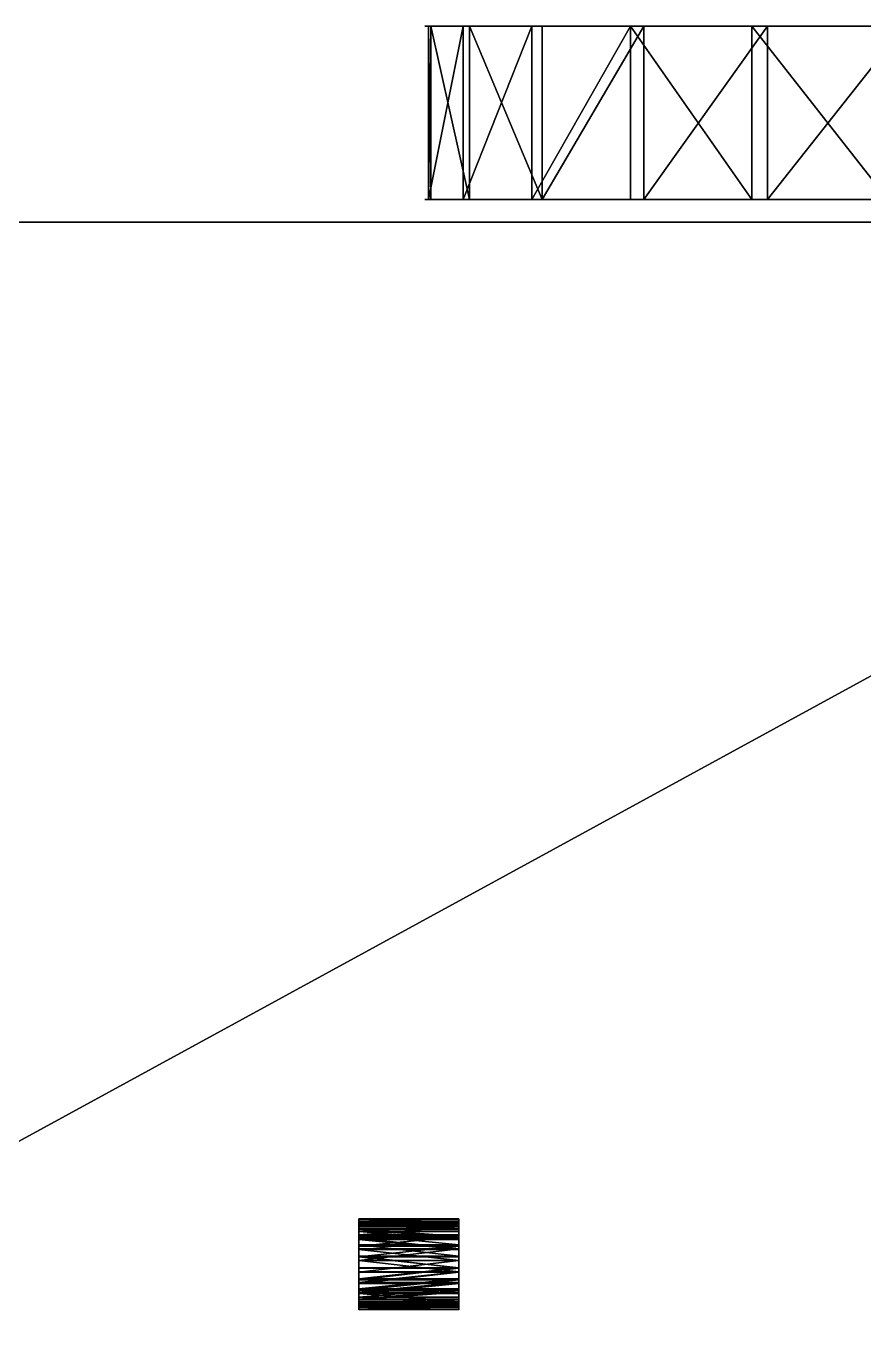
# Model space of a CAD drawing. Extents: x -501 to 185, y -140 to 506.
# Drawn here: x -8.9 to 83.1, y 114.9 to 257.6 of the extents above; entities that cross this region are included whole.
import ezdxf

# ---------------------------------------------------------------- set-up
doc = ezdxf.new("R2010")
doc.units = 0
doc.layers.get('0').update_dxf_attribs({"color": 13, "linetype": 'CONTINUOUS'})

# ---------------------------------------------------------------- blocks, each defined once
blk = doc.blocks.new('GROUP_34')
for p, q in [((0, 8, 1.92), (0, 0, 1.92)), ((0.05, 8, 2.44), (0.05, 0, 2.44)), ((0.09, 8, 1.4), (0.09, 0, 1.4)), ((0.23, 8, 2.93), (0.23, 0, 2.93)), ((0.31, 8, 0.93), (0.31, 0, 0.93)), ((0.53, 8, 3.35), (0.53, 0, 3.35)), ((0.64, 8, 0.53), (0.64, 0, 0.53)), ((0.93, 8, 3.69), (0.93, 0, 3.69)), ((1.07, 8, 0.23), (1.07, 0, 0.23)), ((1.4, 8, 3.91), (1.4, 0, 3.91)), ((1.56, 8, 0.05), (1.56, 0, 0.05)), ((1.92, 8, 4), (1.92, 0, 4)), ((2.08, 8), (2.08, 0)), ((2.44, 8, 3.95), (2.44, 0, 3.95)), ((2.59, 8, 0.09), (2.59, 0, 0.09)), ((2.93, 8, 3.77), (2.93, 0, 3.77)), ((3.07, 8, 0.31), (3.07, 0, 0.31)), ((3.35, 8, 3.47), (3.35, 0, 3.47)), ((3.47, 8, 0.64), (3.47, 0, 0.64)), ((3.69, 8, 3.07), (3.69, 0, 3.07)), ((3.77, 8, 1.07), (3.77, 0, 1.07)), ((3.91, 8, 2.59), (3.91, 0, 2.59)), ((3.95, 8, 1.56), (3.95, 0, 1.56)), ((4, 8, 2.08), (4, 0, 2.08))]:
    blk.add_line(p, q)
at = {"extrusion": (0, 1, 0)}
for centre in [(-2, 2, 8), (-2, 2)]:
    blk.add_circle(centre, 2, dxfattribs=at)
mesh = blk.add_polyface()
corners = [(1.56, 8, 0.05), (2.59, 8, 0.09), (2.08, 8), (1.07, 8, 0.23), (3.07, 8, 0.31), (0.64, 8, 0.53), (3.47, 8, 0.64), (0.31, 8, 0.93), (3.77, 8, 1.07), (0.09, 8, 1.4), (3.95, 8, 1.56), (0, 8, 1.92), (4, 8, 2.08), (0.05, 8, 2.44), (3.91, 8, 2.59), (0.23, 8, 2.93), (3.69, 8, 3.07), (0.53, 8, 3.35), (3.35, 8, 3.47), (0.93, 8, 3.69), (2.93, 8, 3.77), (1.4, 8, 3.91), (2.44, 8, 3.95), (1.92, 8, 4)]
mesh.append_faces([[corners[k] for k in face] for face in [(0, 1, 2), (22, 21, 23)]], dxfattribs={"vtx0": -1})
mesh.append_faces([[corners[k] for k in face] for face in [(1, 3, 4), (4, 5, 6), (6, 7, 8), (8, 9, 10), (10, 11, 12), (12, 13, 14), (14, 15, 16), (16, 17, 18), (18, 19, 20), (20, 21, 22)]], dxfattribs={"vtx0": -1, "vtx1": -1})
mesh.append_faces([[corners[k] for k in face] for face in [(1, 0, 3), (4, 3, 5), (6, 5, 7), (8, 7, 9), (10, 9, 11), (12, 11, 13), (14, 13, 15), (16, 15, 17), (18, 17, 19), (20, 19, 21)]], dxfattribs={"vtx0": -1, "vtx2": -1})
mesh = blk.add_polyface()
corners = [(0, 8, 1.92), (0.09, 0, 1.4), (0, 0, 1.92), (0.09, 8, 1.4)]
mesh.append_faces([[corners[k] for k in face] for face in [(0, 1, 2), (1, 0, 3)]], dxfattribs={"vtx0": -1})
mesh = blk.add_polyface()
corners = [(0.05, 8, 2.44), (0, 0, 1.92), (0.05, 0, 2.44), (0, 8, 1.92)]
mesh.append_faces([[corners[k] for k in face] for face in [(0, 1, 2), (1, 0, 3)]], dxfattribs={"vtx0": -1})
mesh = blk.add_polyface()
corners = [(0.23, 8, 2.93), (0.05, 0, 2.44), (0.23, 0, 2.93), (0.05, 8, 2.44)]
mesh.append_faces([[corners[k] for k in face] for face in [(0, 1, 2), (1, 0, 3)]], dxfattribs={"vtx0": -1})
mesh = blk.add_polyface()
corners = [(0.09, 8, 1.4), (0.31, 0, 0.93), (0.09, 0, 1.4), (0.31, 8, 0.93)]
mesh.append_faces([[corners[k] for k in face] for face in [(0, 1, 2), (1, 0, 3)]], dxfattribs={"vtx0": -1})
mesh = blk.add_polyface()
corners = [(0.53, 8, 3.35), (0.23, 0, 2.93), (0.53, 0, 3.35), (0.23, 8, 2.93)]
mesh.append_faces([[corners[k] for k in face] for face in [(0, 1, 2), (1, 0, 3)]], dxfattribs={"vtx0": -1})
mesh = blk.add_polyface()
corners = [(0.31, 8, 0.93), (0.64, 0, 0.53), (0.31, 0, 0.93), (0.64, 8, 0.53)]
mesh.append_faces([[corners[k] for k in face] for face in [(0, 1, 2), (1, 0, 3)]], dxfattribs={"vtx0": -1})
mesh = blk.add_polyface()
corners = [(0.93, 0, 3.69), (0.53, 8, 3.35), (0.53, 0, 3.35), (0.93, 8, 3.69)]
mesh.append_faces([[corners[k] for k in face] for face in [(0, 1, 2), (1, 0, 3)]], dxfattribs={"vtx0": -1})
mesh = blk.add_polyface()
corners = [(1.07, 8, 0.23), (0.64, 0, 0.53), (0.64, 8, 0.53), (1.07, 0, 0.23)]
mesh.append_faces([[corners[k] for k in face] for face in [(0, 1, 2), (1, 0, 3)]], dxfattribs={"vtx0": -1})
mesh = blk.add_polyface()
corners = [(1.4, 0, 3.91), (0.93, 8, 3.69), (0.93, 0, 3.69), (1.4, 8, 3.91)]
mesh.append_faces([[corners[k] for k in face] for face in [(0, 1, 2), (1, 0, 3)]], dxfattribs={"vtx0": -1})
mesh = blk.add_polyface()
corners = [(1.56, 8, 0.05), (1.07, 0, 0.23), (1.07, 8, 0.23), (1.56, 0, 0.05)]
mesh.append_faces([[corners[k] for k in face] for face in [(0, 1, 2), (1, 0, 3)]], dxfattribs={"vtx0": -1})
mesh = blk.add_polyface()
corners = [(1.92, 0, 4), (1.4, 8, 3.91), (1.4, 0, 3.91), (1.92, 8, 4)]
mesh.append_faces([[corners[k] for k in face] for face in [(0, 1, 2), (1, 0, 3)]], dxfattribs={"vtx0": -1})
mesh = blk.add_polyface()
corners = [(2.08, 8), (1.56, 0, 0.05), (1.56, 8, 0.05), (2.08, 0)]
mesh.append_faces([[corners[k] for k in face] for face in [(0, 1, 2), (1, 0, 3)]], dxfattribs={"vtx0": -1})
mesh = blk.add_polyface()
corners = [(2.44, 0, 3.95), (1.92, 8, 4), (1.92, 0, 4), (2.44, 8, 3.95)]
mesh.append_faces([[corners[k] for k in face] for face in [(0, 1, 2), (1, 0, 3)]], dxfattribs={"vtx0": -1})
mesh = blk.add_polyface()
corners = [(2.59, 8, 0.09), (2.08, 0), (2.08, 8), (2.59, 0, 0.09)]
mesh.append_faces([[corners[k] for k in face] for face in [(0, 1, 2), (1, 0, 3)]], dxfattribs={"vtx0": -1})
mesh = blk.add_polyface()
corners = [(2.93, 0, 3.77), (2.44, 8, 3.95), (2.44, 0, 3.95), (2.93, 8, 3.77)]
mesh.append_faces([[corners[k] for k in face] for face in [(0, 1, 2), (1, 0, 3)]], dxfattribs={"vtx0": -1})
mesh = blk.add_polyface()
corners = [(3.07, 8, 0.31), (2.59, 0, 0.09), (2.59, 8, 0.09), (3.07, 0, 0.31)]
mesh.append_faces([[corners[k] for k in face] for face in [(0, 1, 2), (1, 0, 3)]], dxfattribs={"vtx0": -1})
mesh = blk.add_polyface()
corners = [(3.35, 0, 3.47), (2.93, 8, 3.77), (2.93, 0, 3.77), (3.35, 8, 3.47)]
mesh.append_faces([[corners[k] for k in face] for face in [(0, 1, 2), (1, 0, 3)]], dxfattribs={"vtx0": -1})
mesh = blk.add_polyface()
corners = [(3.47, 8, 0.64), (3.07, 0, 0.31), (3.07, 8, 0.31), (3.47, 0, 0.64)]
mesh.append_faces([[corners[k] for k in face] for face in [(0, 1, 2), (1, 0, 3)]], dxfattribs={"vtx0": -1})
mesh = blk.add_polyface()
corners = [(3.69, 8, 3.07), (3.35, 0, 3.47), (3.69, 0, 3.07), (3.35, 8, 3.47)]
mesh.append_faces([[corners[k] for k in face] for face in [(0, 1, 2), (1, 0, 3)]], dxfattribs={"vtx0": -1})
mesh = blk.add_polyface()
corners = [(3.47, 8, 0.64), (3.77, 0, 1.07), (3.47, 0, 0.64), (3.77, 8, 1.07)]
mesh.append_faces([[corners[k] for k in face] for face in [(0, 1, 2), (1, 0, 3)]], dxfattribs={"vtx0": -1})
mesh = blk.add_polyface()
corners = [(3.91, 8, 2.59), (3.69, 0, 3.07), (3.91, 0, 2.59), (3.69, 8, 3.07)]
mesh.append_faces([[corners[k] for k in face] for face in [(0, 1, 2), (1, 0, 3)]], dxfattribs={"vtx0": -1})
mesh = blk.add_polyface()
corners = [(3.77, 8, 1.07), (3.95, 0, 1.56), (3.77, 0, 1.07), (3.95, 8, 1.56)]
mesh.append_faces([[corners[k] for k in face] for face in [(0, 1, 2), (1, 0, 3)]], dxfattribs={"vtx0": -1})
mesh = blk.add_polyface()
corners = [(4, 8, 2.08), (3.91, 0, 2.59), (4, 0, 2.08), (3.91, 8, 2.59)]
mesh.append_faces([[corners[k] for k in face] for face in [(0, 1, 2), (1, 0, 3)]], dxfattribs={"vtx0": -1})
mesh = blk.add_polyface()
corners = [(3.95, 8, 1.56), (4, 0, 2.08), (3.95, 0, 1.56), (4, 8, 2.08)]
mesh.append_faces([[corners[k] for k in face] for face in [(0, 1, 2), (1, 0, 3)]], dxfattribs={"vtx0": -1})
mesh = blk.add_polyface()
corners = [(2.59, 0, 0.09), (1.56, 0, 0.05), (2.08, 0), (1.07, 0, 0.23), (3.07, 0, 0.31), (0.64, 0, 0.53), (3.47, 0, 0.64), (0.31, 0, 0.93), (3.77, 0, 1.07), (0.09, 0, 1.4), (3.95, 0, 1.56), (0, 0, 1.92), (4, 0, 2.08), (0.05, 0, 2.44), (3.91, 0, 2.59), (0.23, 0, 2.93), (3.69, 0, 3.07), (0.53, 0, 3.35), (3.35, 0, 3.47), (0.93, 0, 3.69), (2.93, 0, 3.77), (1.4, 0, 3.91), (2.44, 0, 3.95), (1.92, 0, 4)]
mesh.append_faces([[corners[k] for k in face] for face in [(0, 1, 2), (21, 22, 23)]], dxfattribs={"vtx0": -1})
mesh.append_faces([[corners[k] for k in face] for face in [(1, 0, 3), (3, 4, 5), (5, 6, 7), (7, 8, 9), (9, 10, 11), (11, 12, 13), (13, 14, 15), (15, 16, 17), (17, 18, 19), (19, 20, 21)]], dxfattribs={"vtx0": -1, "vtx1": -1})
mesh.append_faces([[corners[k] for k in face] for face in [(3, 0, 4), (5, 4, 6), (7, 6, 8), (9, 8, 10), (11, 10, 12), (13, 12, 14), (15, 14, 16), (17, 16, 18), (19, 18, 20), (21, 20, 22)]], dxfattribs={"vtx0": -1, "vtx2": -1})
blk = doc.blocks.new('GROUP_9')
for p, q in [((0, 0, 22), (0, 26, 22)), ((0, 26), (60.34, 26)), ((0, 0), (0, 26)), ((0, 26), (0, 26, 22)), ((0, 26, 22), (60.34, 26, 22)), ((60.34, 26, 22), (60.34, 0, 22)), ((60.34, 26), (60.34, 0)), ((60.34, 26), (60.34, 26, 22)), ((60.34, 0), (0, 0)), ((60.34, 0, 22), (0, 0, 22)), ((0, 0), (0, 0, 22)), ((60.34, 0), (60.34, 0, 22))]:
    blk.add_line(p, q)
mesh = blk.add_polyface()
corners = [(60.34, 26), (0, 0), (0, 26), (60.34, 0)]
mesh.append_faces([[corners[k] for k in face] for face in [(0, 1, 2), (1, 0, 3)]], dxfattribs={"vtx0": -1})
mesh = blk.add_polyface()
corners = [(60.34, 0, 22), (0, 26, 22), (0, 0, 22), (60.34, 26, 22)]
mesh.append_faces([[corners[k] for k in face] for face in [(0, 1, 2), (1, 0, 3)]], dxfattribs={"vtx0": -1})
mesh = blk.add_polyface()
corners = [(0, 26, 22), (0, 0), (0, 0, 22), (0, 26)]
mesh.append_faces([[corners[k] for k in face] for face in [(0, 1, 2), (1, 0, 3)]], dxfattribs={"vtx0": -1})
mesh = blk.add_polyface()
corners = [(0, 26, 22), (60.34, 26), (0, 26), (60.34, 26, 22)]
mesh.append_faces([[corners[k] for k in face] for face in [(0, 1, 2), (1, 0, 3)]], dxfattribs={"vtx0": -1})
mesh = blk.add_polyface()
corners = [(60.34, 26), (60.34, 0, 22), (60.34, 0), (60.34, 26, 22)]
mesh.append_faces([[corners[k] for k in face] for face in [(0, 1, 2), (1, 0, 3)]], dxfattribs={"vtx0": -1})
mesh = blk.add_polyface()
corners = [(60.34, 0, 22), (0, 0), (60.34, 0), (0, 0, 22)]
mesh.append_faces([[corners[k] for k in face] for face in [(0, 1, 2), (1, 0, 3)]], dxfattribs={"vtx0": -1})
blk = doc.blocks.new('GROUP_35')
for p, q in [((0, 8, 21.956), (0, 0, 21.956)), ((0.101, 8, 28.482), (0.101, 0, 28.482)), ((1.591, 8, 15.627), (1.591, 0, 15.627)), ((1.888, 8, 34.759), (1.888, 0, 34.759)), ((4.766, 8, 9.925), (4.766, 0, 9.925)), ((5.239, 8, 40.359), (5.239, 0, 40.359)), ((9.308, 8, 5.239), (9.308, 0, 5.239)), ((9.925, 8, 44.902), (9.925, 0, 44.902)), ((14.909, 8, 1.888), (14.909, 0, 1.888)), ((15.627, 8, 48.077), (15.627, 0, 48.077)), ((21.186, 8, 0.101), (21.186, 0, 0.101)), ((21.956, 8, 49.668), (21.956, 0, 49.668)), ((27.711, 8), (27.711, 0)), ((28.482, 8, 49.566), (28.482, 0, 49.566)), ((34.041, 8, 1.591), (34.041, 0, 1.591)), ((34.759, 8, 47.779), (34.759, 0, 47.779)), ((39.743, 8, 4.766), (39.743, 0, 4.766)), ((40.359, 8, 44.429), (40.359, 0, 44.429)), ((44.429, 8, 9.308), (44.429, 0, 9.308)), ((44.902, 8, 39.743), (44.902, 0, 39.743)), ((47.779, 8, 14.909), (47.779, 0, 14.909)), ((48.077, 8, 34.041), (48.077, 0, 34.041)), ((49.566, 8, 21.186), (49.566, 0, 21.186)), ((49.668, 8, 27.711), (49.668, 0, 27.711))]:
    blk.add_line(p, q)
at = {"extrusion": (0, 1, 0)}
for centre in [(-24.834, 24.834, 8), (-24.834, 24.834)]:
    blk.add_circle(centre, 25, dxfattribs=at)
mesh = blk.add_polyface()
corners = [(21.186, 8, 0.101), (34.041, 8, 1.591), (27.711, 8), (14.909, 8, 1.888), (39.743, 8, 4.766), (9.308, 8, 5.239), (44.429, 8, 9.308), (4.766, 8, 9.925), (47.779, 8, 14.909), (1.591, 8, 15.627), (49.566, 8, 21.186), (0, 8, 21.956), (49.668, 8, 27.711), (0.101, 8, 28.482), (48.077, 8, 34.041), (1.888, 8, 34.759), (44.902, 8, 39.743), (5.239, 8, 40.359), (40.359, 8, 44.429), (9.925, 8, 44.902), (34.759, 8, 47.779), (15.627, 8, 48.077), (28.482, 8, 49.566), (21.956, 8, 49.668)]
mesh.append_faces([[corners[k] for k in face] for face in [(0, 1, 2), (22, 21, 23)]], dxfattribs={"vtx0": -1})
mesh.append_faces([[corners[k] for k in face] for face in [(1, 3, 4), (4, 5, 6), (6, 7, 8), (8, 9, 10), (10, 11, 12), (12, 13, 14), (14, 15, 16), (16, 17, 18), (18, 19, 20), (20, 21, 22)]], dxfattribs={"vtx0": -1, "vtx1": -1})
mesh.append_faces([[corners[k] for k in face] for face in [(1, 0, 3), (4, 3, 5), (6, 5, 7), (8, 7, 9), (10, 9, 11), (12, 11, 13), (14, 13, 15), (16, 15, 17), (18, 17, 19), (20, 19, 21)]], dxfattribs={"vtx0": -1, "vtx2": -1})
mesh = blk.add_polyface()
corners = [(0, 8, 21.956), (1.591, 0, 15.627), (0, 0, 21.956), (1.591, 8, 15.627)]
mesh.append_faces([[corners[k] for k in face] for face in [(0, 1, 2), (1, 0, 3)]], dxfattribs={"vtx0": -1})
mesh = blk.add_polyface()
corners = [(0.101, 8, 28.482), (0, 0, 21.956), (0.101, 0, 28.482), (0, 8, 21.956)]
mesh.append_faces([[corners[k] for k in face] for face in [(0, 1, 2), (1, 0, 3)]], dxfattribs={"vtx0": -1})
mesh = blk.add_polyface()
corners = [(1.888, 8, 34.759), (0.101, 0, 28.482), (1.888, 0, 34.759), (0.101, 8, 28.482)]
mesh.append_faces([[corners[k] for k in face] for face in [(0, 1, 2), (1, 0, 3)]], dxfattribs={"vtx0": -1})
mesh = blk.add_polyface()
corners = [(1.591, 8, 15.627), (4.766, 0, 9.925), (1.591, 0, 15.627), (4.766, 8, 9.925)]
mesh.append_faces([[corners[k] for k in face] for face in [(0, 1, 2), (1, 0, 3)]], dxfattribs={"vtx0": -1})
mesh = blk.add_polyface()
corners = [(5.239, 8, 40.359), (1.888, 0, 34.759), (5.239, 0, 40.359), (1.888, 8, 34.759)]
mesh.append_faces([[corners[k] for k in face] for face in [(0, 1, 2), (1, 0, 3)]], dxfattribs={"vtx0": -1})
mesh = blk.add_polyface()
corners = [(4.766, 8, 9.925), (9.308, 0, 5.239), (4.766, 0, 9.925), (9.308, 8, 5.239)]
mesh.append_faces([[corners[k] for k in face] for face in [(0, 1, 2), (1, 0, 3)]], dxfattribs={"vtx0": -1})
mesh = blk.add_polyface()
corners = [(9.925, 0, 44.902), (5.239, 8, 40.359), (5.239, 0, 40.359), (9.925, 8, 44.902)]
mesh.append_faces([[corners[k] for k in face] for face in [(0, 1, 2), (1, 0, 3)]], dxfattribs={"vtx0": -1})
mesh = blk.add_polyface()
corners = [(14.909, 8, 1.888), (9.308, 0, 5.239), (9.308, 8, 5.239), (14.909, 0, 1.888)]
mesh.append_faces([[corners[k] for k in face] for face in [(0, 1, 2), (1, 0, 3)]], dxfattribs={"vtx0": -1})
mesh = blk.add_polyface()
corners = [(15.627, 0, 48.077), (9.925, 8, 44.902), (9.925, 0, 44.902), (15.627, 8, 48.077)]
mesh.append_faces([[corners[k] for k in face] for face in [(0, 1, 2), (1, 0, 3)]], dxfattribs={"vtx0": -1})
mesh = blk.add_polyface()
corners = [(21.186, 8, 0.101), (14.909, 0, 1.888), (14.909, 8, 1.888), (21.186, 0, 0.101)]
mesh.append_faces([[corners[k] for k in face] for face in [(0, 1, 2), (1, 0, 3)]], dxfattribs={"vtx0": -1})
mesh = blk.add_polyface()
corners = [(21.956, 0, 49.668), (15.627, 8, 48.077), (15.627, 0, 48.077), (21.956, 8, 49.668)]
mesh.append_faces([[corners[k] for k in face] for face in [(0, 1, 2), (1, 0, 3)]], dxfattribs={"vtx0": -1})
mesh = blk.add_polyface()
corners = [(27.711, 8), (21.186, 0, 0.101), (21.186, 8, 0.101), (27.711, 0)]
mesh.append_faces([[corners[k] for k in face] for face in [(0, 1, 2), (1, 0, 3)]], dxfattribs={"vtx0": -1})
mesh = blk.add_polyface()
corners = [(28.482, 0, 49.566), (21.956, 8, 49.668), (21.956, 0, 49.668), (28.482, 8, 49.566)]
mesh.append_faces([[corners[k] for k in face] for face in [(0, 1, 2), (1, 0, 3)]], dxfattribs={"vtx0": -1})
mesh = blk.add_polyface()
corners = [(34.041, 8, 1.591), (27.711, 0), (27.711, 8), (34.041, 0, 1.591)]
mesh.append_faces([[corners[k] for k in face] for face in [(0, 1, 2), (1, 0, 3)]], dxfattribs={"vtx0": -1})
mesh = blk.add_polyface()
corners = [(34.759, 0, 47.779), (28.482, 8, 49.566), (28.482, 0, 49.566), (34.759, 8, 47.779)]
mesh.append_faces([[corners[k] for k in face] for face in [(0, 1, 2), (1, 0, 3)]], dxfattribs={"vtx0": -1})
mesh = blk.add_polyface()
corners = [(39.743, 8, 4.766), (34.041, 0, 1.591), (34.041, 8, 1.591), (39.743, 0, 4.766)]
mesh.append_faces([[corners[k] for k in face] for face in [(0, 1, 2), (1, 0, 3)]], dxfattribs={"vtx0": -1})
mesh = blk.add_polyface()
corners = [(40.359, 0, 44.429), (34.759, 8, 47.779), (34.759, 0, 47.779), (40.359, 8, 44.429)]
mesh.append_faces([[corners[k] for k in face] for face in [(0, 1, 2), (1, 0, 3)]], dxfattribs={"vtx0": -1})
mesh = blk.add_polyface()
corners = [(44.429, 8, 9.308), (39.743, 0, 4.766), (39.743, 8, 4.766), (44.429, 0, 9.308)]
mesh.append_faces([[corners[k] for k in face] for face in [(0, 1, 2), (1, 0, 3)]], dxfattribs={"vtx0": -1})
mesh = blk.add_polyface()
corners = [(44.902, 8, 39.743), (40.359, 0, 44.429), (44.902, 0, 39.743), (40.359, 8, 44.429)]
mesh.append_faces([[corners[k] for k in face] for face in [(0, 1, 2), (1, 0, 3)]], dxfattribs={"vtx0": -1})
mesh = blk.add_polyface()
corners = [(44.429, 8, 9.308), (47.779, 0, 14.909), (44.429, 0, 9.308), (47.779, 8, 14.909)]
mesh.append_faces([[corners[k] for k in face] for face in [(0, 1, 2), (1, 0, 3)]], dxfattribs={"vtx0": -1})
mesh = blk.add_polyface()
corners = [(48.077, 8, 34.041), (44.902, 0, 39.743), (48.077, 0, 34.041), (44.902, 8, 39.743)]
mesh.append_faces([[corners[k] for k in face] for face in [(0, 1, 2), (1, 0, 3)]], dxfattribs={"vtx0": -1})
mesh = blk.add_polyface()
corners = [(47.779, 8, 14.909), (49.566, 0, 21.186), (47.779, 0, 14.909), (49.566, 8, 21.186)]
mesh.append_faces([[corners[k] for k in face] for face in [(0, 1, 2), (1, 0, 3)]], dxfattribs={"vtx0": -1})
mesh = blk.add_polyface()
corners = [(49.668, 8, 27.711), (48.077, 0, 34.041), (49.668, 0, 27.711), (48.077, 8, 34.041)]
mesh.append_faces([[corners[k] for k in face] for face in [(0, 1, 2), (1, 0, 3)]], dxfattribs={"vtx0": -1})
mesh = blk.add_polyface()
corners = [(49.566, 8, 21.186), (49.668, 0, 27.711), (49.566, 0, 21.186), (49.668, 8, 27.711)]
mesh.append_faces([[corners[k] for k in face] for face in [(0, 1, 2), (1, 0, 3)]], dxfattribs={"vtx0": -1})
mesh = blk.add_polyface()
corners = [(34.041, 0, 1.591), (21.186, 0, 0.101), (27.711, 0), (14.909, 0, 1.888), (39.743, 0, 4.766), (9.308, 0, 5.239), (44.429, 0, 9.308), (4.766, 0, 9.925), (47.779, 0, 14.909), (1.591, 0, 15.627), (49.566, 0, 21.186), (0, 0, 21.956), (49.668, 0, 27.711), (0.101, 0, 28.482), (48.077, 0, 34.041), (1.888, 0, 34.759), (44.902, 0, 39.743), (5.239, 0, 40.359), (40.359, 0, 44.429), (9.925, 0, 44.902), (34.759, 0, 47.779), (15.627, 0, 48.077), (28.482, 0, 49.566), (21.956, 0, 49.668)]
mesh.append_faces([[corners[k] for k in face] for face in [(0, 1, 2), (21, 22, 23)]], dxfattribs={"vtx0": -1})
mesh.append_faces([[corners[k] for k in face] for face in [(1, 0, 3), (3, 4, 5), (5, 6, 7), (7, 8, 9), (9, 10, 11), (11, 12, 13), (13, 14, 15), (15, 16, 17), (17, 18, 19), (19, 20, 21)]], dxfattribs={"vtx0": -1, "vtx1": -1})
mesh.append_faces([[corners[k] for k in face] for face in [(3, 0, 4), (5, 4, 6), (7, 6, 8), (9, 8, 10), (11, 10, 12), (13, 12, 14), (15, 14, 16), (17, 16, 18), (19, 18, 20), (21, 20, 22)]], dxfattribs={"vtx0": -1, "vtx2": -1})
blk = doc.blocks.new('COMPONENT_1')
for name, p in [('GROUP_9', (14.53, 16, 13.05)), ('GROUP_34', (22.84, 8, 22.84))]:
    blk.add_blockref(name, p)
at = {"xscale": 2.38, "yscale": 2.38, "zscale": 2.38}
blk.add_blockref('GROUP_35', (-34.27, -5.52, -34.27), dxfattribs=at)
blk = doc.blocks.new('GROUP_14')
for p, q in [((0, 0, 4.56), (0, 11, 4.56)), ((0.06, 0, 5.86), (0.06, 11, 5.86)), ((0.28, 0, 3.28), (0.28, 11, 3.28)), ((0.28, 0, 4.58), (0.28, 11, 4.58)), ((0.33, 0, 5.81), (0.33, 11, 5.81)), ((0.45, 0, 7.1), (0.45, 11, 7.1)), ((0.54, 0, 3.37), (0.54, 11, 3.37)), ((0.7, 0, 6.99), (0.7, 11, 6.99)), ((0.88, 0, 2.12), (0.88, 11, 2.12)), ((1.11, 0, 2.28), (1.11, 11, 2.28)), ((1.16, 0, 8.2), (1.16, 11, 8.2)), ((1.37, 0, 8.03), (1.37, 11, 8.03)), ((1.76, 0, 1.16), (1.76, 11, 1.16)), ((1.94, 0, 1.37), (1.94, 11, 1.37)), ((2.12, 0, 9.08), (2.12, 11, 9.08)), ((2.28, 0, 8.86), (2.28, 11, 8.86)), ((2.86, 0, 0.45), (2.86, 11, 0.45)), ((2.98, 0, 0.7), (2.98, 11, 0.7)), ((3.28, 0, 9.68), (3.28, 11, 9.68)), ((3.37, 0, 9.42), (3.37, 11, 9.42)), ((4.1, 0, 0.06), (4.1, 11, 0.06)), ((4.15, 0, 0.33), (4.15, 11, 0.33)), ((4.56, 0, 9.96), (4.56, 11, 9.96)), ((4.58, 0, 9.69), (4.58, 11, 9.69)), ((5.38, 0, 0.28), (5.38, 11, 0.28)), ((5.41, 0), (5.41, 11)), ((5.81, 0, 9.63), (5.81, 11, 9.63)), ((5.86, 0, 9.9), (5.86, 11, 9.9)), ((6.59, 0, 0.54), (6.59, 11, 0.54)), ((6.68, 0, 0.28), (6.68, 11, 0.28)), ((6.99, 0, 9.26), (6.99, 11, 9.26)), ((7.1, 0, 9.51), (7.1, 11, 9.51)), ((7.68, 0, 1.11), (7.68, 11, 1.11)), ((7.84, 0, 0.88), (7.84, 11, 0.88)), ((8.03, 0, 8.59), (8.03, 11, 8.59)), ((8.2, 0, 8.81), (8.2, 11, 8.81)), ((8.59, 0, 1.94), (8.59, 11, 1.94)), ((8.81, 0, 1.76), (8.81, 11, 1.76)), ((8.86, 0, 7.68), (8.86, 11, 7.68)), ((9.08, 0, 7.84), (9.08, 11, 7.84)), ((9.26, 0, 2.98), (9.26, 11, 2.98)), ((9.42, 0, 6.59), (9.42, 11, 6.59)), ((9.51, 0, 2.86), (9.51, 11, 2.86)), ((9.63, 0, 4.15), (9.63, 11, 4.15)), ((9.68, 0, 6.68), (9.68, 11, 6.68)), ((9.69, 0, 5.38), (9.69, 11, 5.38)), ((9.9, 0, 4.1), (9.9, 11, 4.1)), ((9.96, 0, 5.41), (9.96, 11, 5.41))]:
    blk.add_line(p, q)
at = {"extrusion": (0, -1, 0)}
for centre, radius in [((4.98, 4.98, -11), 5), ((4.98, 4.98, -11), 4.72), ((4.98, 4.98), 5), ((4.98, 4.98), 4.72)]:
    blk.add_circle(centre, radius, dxfattribs=at)
mesh = blk.add_polyface()
corners = [(4.1, 11, 0.06), (4.15, 11, 0.33), (5.38, 11, 0.28), (2.86, 11, 0.45), (2.98, 11, 0.7), (1.76, 11, 1.16), (1.94, 11, 1.37), (0.88, 11, 2.12), (1.11, 11, 2.28), (0.28, 11, 3.28), (0.54, 11, 3.37), (0, 11, 4.56), (0.28, 11, 4.58), (0.06, 11, 5.86), (0.33, 11, 5.81), (0.7, 11, 6.99), (0.45, 11, 7.1), (1.37, 11, 8.03), (1.16, 11, 8.2), (2.28, 11, 8.86), (2.12, 11, 9.08), (3.37, 11, 9.42), (3.28, 11, 9.68), (4.58, 11, 9.69), (4.56, 11, 9.96), (5.86, 11, 9.9), (6.68, 11, 0.28), (5.41, 11), (6.59, 11, 0.54), (7.84, 11, 0.88), (7.68, 11, 1.11), (8.81, 11, 1.76), (8.59, 11, 1.94), (9.51, 11, 2.86), (9.26, 11, 2.98), (9.9, 11, 4.1), (9.63, 11, 4.15), (9.96, 11, 5.41), (9.69, 11, 5.38), (9.42, 11, 6.59), (9.68, 11, 6.68), (8.86, 11, 7.68), (9.08, 11, 7.84), (8.03, 11, 8.59), (8.2, 11, 8.81), (6.99, 11, 9.26), (7.1, 11, 9.51), (5.81, 11, 9.63)]
mesh.append_faces([[corners[k] for k in face] for face in [(0, 26, 27)]], dxfattribs={"vtx0": -1})
mesh.append_faces([[corners[k] for k in face] for face in [(1, 3, 4), (4, 5, 6), (6, 7, 8), (8, 9, 10), (10, 11, 12), (12, 13, 14), (14, 13, 15), (15, 16, 17), (17, 18, 19), (19, 20, 21), (21, 22, 23), (26, 28, 29), (29, 30, 31), (31, 32, 33), (33, 34, 35), (35, 36, 37), (37, 39, 40), (40, 41, 42), (42, 43, 44), (44, 45, 46), (46, 47, 25)]], dxfattribs={"vtx0": -1, "vtx1": -1})
mesh.append_faces([[corners[k] for k in face] for face in [(26, 0, 2)]], dxfattribs={"vtx0": -1, "vtx1": -1, "vtx2": -1})
mesh.append_faces([[corners[k] for k in face] for face in [(0, 1, 2), (1, 0, 3), (4, 3, 5), (6, 5, 7), (8, 7, 9), (10, 9, 11), (12, 11, 13), (15, 13, 16), (17, 16, 18), (19, 18, 20), (21, 20, 22), (23, 22, 24), (23, 24, 25), (26, 2, 28), (29, 28, 30), (31, 30, 32), (33, 32, 34), (35, 34, 36), (37, 36, 38), (37, 38, 39), (40, 39, 41), (42, 41, 43), (44, 43, 45), (46, 45, 47), (25, 47, 23)]], dxfattribs={"vtx0": -1, "vtx2": -1})
mesh = blk.add_polyface()
corners = [(0, 11, 4.56), (0.28, 0, 3.28), (0, 0, 4.56), (0.28, 11, 3.28)]
mesh.append_faces([[corners[k] for k in face] for face in [(0, 1, 2), (1, 0, 3)]], dxfattribs={"vtx0": -1})
mesh = blk.add_polyface()
corners = [(0.06, 11, 5.86), (0, 0, 4.56), (0.06, 0, 5.86), (0, 11, 4.56)]
mesh.append_faces([[corners[k] for k in face] for face in [(0, 1, 2), (1, 0, 3)]], dxfattribs={"vtx0": -1})
mesh = blk.add_polyface()
corners = [(0.45, 11, 7.1), (0.06, 0, 5.86), (0.45, 0, 7.1), (0.06, 11, 5.86)]
mesh.append_faces([[corners[k] for k in face] for face in [(0, 1, 2), (1, 0, 3)]], dxfattribs={"vtx0": -1})
mesh = blk.add_polyface()
corners = [(0.28, 11, 3.28), (0.88, 0, 2.12), (0.28, 0, 3.28), (0.88, 11, 2.12)]
mesh.append_faces([[corners[k] for k in face] for face in [(0, 1, 2), (1, 0, 3)]], dxfattribs={"vtx0": -1})
mesh = blk.add_polyface()
corners = [(0.54, 11, 3.37), (0.28, 0, 4.58), (0.54, 0, 3.37), (0.28, 11, 4.58)]
mesh.append_faces([[corners[k] for k in face] for face in [(0, 1, 2), (1, 0, 3)]], dxfattribs={"vtx0": -1})
mesh = blk.add_polyface()
corners = [(0.28, 11, 4.58), (0.33, 0, 5.81), (0.28, 0, 4.58), (0.33, 11, 5.81)]
mesh.append_faces([[corners[k] for k in face] for face in [(0, 1, 2), (1, 0, 3)]], dxfattribs={"vtx0": -1})
mesh = blk.add_polyface()
corners = [(0.33, 11, 5.81), (0.7, 0, 6.99), (0.33, 0, 5.81), (0.7, 11, 6.99)]
mesh.append_faces([[corners[k] for k in face] for face in [(0, 1, 2), (1, 0, 3)]], dxfattribs={"vtx0": -1})
mesh = blk.add_polyface()
corners = [(1.16, 11, 8.2), (0.45, 0, 7.1), (1.16, 0, 8.2), (0.45, 11, 7.1)]
mesh.append_faces([[corners[k] for k in face] for face in [(0, 1, 2), (1, 0, 3)]], dxfattribs={"vtx0": -1})
mesh = blk.add_polyface()
corners = [(1.11, 11, 2.28), (0.54, 0, 3.37), (1.11, 0, 2.28), (0.54, 11, 3.37)]
mesh.append_faces([[corners[k] for k in face] for face in [(0, 1, 2), (1, 0, 3)]], dxfattribs={"vtx0": -1})
mesh = blk.add_polyface()
corners = [(0.7, 11, 6.99), (1.37, 0, 8.03), (0.7, 0, 6.99), (1.37, 11, 8.03)]
mesh.append_faces([[corners[k] for k in face] for face in [(0, 1, 2), (1, 0, 3)]], dxfattribs={"vtx0": -1})
mesh = blk.add_polyface()
corners = [(0.88, 11, 2.12), (1.76, 0, 1.16), (0.88, 0, 2.12), (1.76, 11, 1.16)]
mesh.append_faces([[corners[k] for k in face] for face in [(0, 1, 2), (1, 0, 3)]], dxfattribs={"vtx0": -1})
mesh = blk.add_polyface()
corners = [(1.94, 11, 1.37), (1.11, 0, 2.28), (1.94, 0, 1.37), (1.11, 11, 2.28)]
mesh.append_faces([[corners[k] for k in face] for face in [(0, 1, 2), (1, 0, 3)]], dxfattribs={"vtx0": -1})
mesh = blk.add_polyface()
corners = [(1.16, 0, 8.2), (2.12, 11, 9.08), (1.16, 11, 8.2), (2.12, 0, 9.08)]
mesh.append_faces([[corners[k] for k in face] for face in [(0, 1, 2), (1, 0, 3)]], dxfattribs={"vtx0": -1})
mesh = blk.add_polyface()
corners = [(2.28, 11, 8.86), (1.37, 0, 8.03), (1.37, 11, 8.03), (2.28, 0, 8.86)]
mesh.append_faces([[corners[k] for k in face] for face in [(0, 1, 2), (1, 0, 3)]], dxfattribs={"vtx0": -1})
mesh = blk.add_polyface()
corners = [(2.86, 11, 0.45), (1.76, 0, 1.16), (1.76, 11, 1.16), (2.86, 0, 0.45)]
mesh.append_faces([[corners[k] for k in face] for face in [(0, 1, 2), (1, 0, 3)]], dxfattribs={"vtx0": -1})
mesh = blk.add_polyface()
corners = [(2.98, 0, 0.7), (1.94, 11, 1.37), (1.94, 0, 1.37), (2.98, 11, 0.7)]
mesh.append_faces([[corners[k] for k in face] for face in [(0, 1, 2), (1, 0, 3)]], dxfattribs={"vtx0": -1})
mesh = blk.add_polyface()
corners = [(2.12, 0, 9.08), (3.28, 11, 9.68), (2.12, 11, 9.08), (3.28, 0, 9.68)]
mesh.append_faces([[corners[k] for k in face] for face in [(0, 1, 2), (1, 0, 3)]], dxfattribs={"vtx0": -1})
mesh = blk.add_polyface()
corners = [(3.37, 11, 9.42), (2.28, 0, 8.86), (2.28, 11, 8.86), (3.37, 0, 9.42)]
mesh.append_faces([[corners[k] for k in face] for face in [(0, 1, 2), (1, 0, 3)]], dxfattribs={"vtx0": -1})
mesh = blk.add_polyface()
corners = [(4.1, 11, 0.06), (2.86, 0, 0.45), (2.86, 11, 0.45), (4.1, 0, 0.06)]
mesh.append_faces([[corners[k] for k in face] for face in [(0, 1, 2), (1, 0, 3)]], dxfattribs={"vtx0": -1})
mesh = blk.add_polyface()
corners = [(4.15, 0, 0.33), (2.98, 11, 0.7), (2.98, 0, 0.7), (4.15, 11, 0.33)]
mesh.append_faces([[corners[k] for k in face] for face in [(0, 1, 2), (1, 0, 3)]], dxfattribs={"vtx0": -1})
mesh = blk.add_polyface()
corners = [(4.56, 0, 9.96), (3.28, 11, 9.68), (3.28, 0, 9.68), (4.56, 11, 9.96)]
mesh.append_faces([[corners[k] for k in face] for face in [(0, 1, 2), (1, 0, 3)]], dxfattribs={"vtx0": -1})
mesh = blk.add_polyface()
corners = [(4.58, 11, 9.69), (3.37, 0, 9.42), (3.37, 11, 9.42), (4.58, 0, 9.69)]
mesh.append_faces([[corners[k] for k in face] for face in [(0, 1, 2), (1, 0, 3)]], dxfattribs={"vtx0": -1})
mesh = blk.add_polyface()
corners = [(5.41, 11), (4.1, 0, 0.06), (4.1, 11, 0.06), (5.41, 0)]
mesh.append_faces([[corners[k] for k in face] for face in [(0, 1, 2), (1, 0, 3)]], dxfattribs={"vtx0": -1})
mesh = blk.add_polyface()
corners = [(4.15, 0, 0.33), (5.38, 11, 0.28), (4.15, 11, 0.33), (5.38, 0, 0.28)]
mesh.append_faces([[corners[k] for k in face] for face in [(0, 1, 2), (1, 0, 3)]], dxfattribs={"vtx0": -1})
mesh = blk.add_polyface()
corners = [(5.86, 0, 9.9), (4.56, 11, 9.96), (4.56, 0, 9.96), (5.86, 11, 9.9)]
mesh.append_faces([[corners[k] for k in face] for face in [(0, 1, 2), (1, 0, 3)]], dxfattribs={"vtx0": -1})
mesh = blk.add_polyface()
corners = [(5.81, 11, 9.63), (4.58, 0, 9.69), (4.58, 11, 9.69), (5.81, 0, 9.63)]
mesh.append_faces([[corners[k] for k in face] for face in [(0, 1, 2), (1, 0, 3)]], dxfattribs={"vtx0": -1})
mesh = blk.add_polyface()
corners = [(6.59, 0, 0.54), (5.38, 11, 0.28), (5.38, 0, 0.28), (6.59, 11, 0.54)]
mesh.append_faces([[corners[k] for k in face] for face in [(0, 1, 2), (1, 0, 3)]], dxfattribs={"vtx0": -1})
mesh = blk.add_polyface()
corners = [(5.41, 11), (6.68, 0, 0.28), (5.41, 0), (6.68, 11, 0.28)]
mesh.append_faces([[corners[k] for k in face] for face in [(0, 1, 2), (1, 0, 3)]], dxfattribs={"vtx0": -1})
mesh = blk.add_polyface()
corners = [(5.81, 11, 9.63), (6.99, 0, 9.26), (5.81, 0, 9.63), (6.99, 11, 9.26)]
mesh.append_faces([[corners[k] for k in face] for face in [(0, 1, 2), (1, 0, 3)]], dxfattribs={"vtx0": -1})
mesh = blk.add_polyface()
corners = [(7.1, 0, 9.51), (5.86, 11, 9.9), (5.86, 0, 9.9), (7.1, 11, 9.51)]
mesh.append_faces([[corners[k] for k in face] for face in [(0, 1, 2), (1, 0, 3)]], dxfattribs={"vtx0": -1})
mesh = blk.add_polyface()
corners = [(7.68, 0, 1.11), (6.59, 11, 0.54), (6.59, 0, 0.54), (7.68, 11, 1.11)]
mesh.append_faces([[corners[k] for k in face] for face in [(0, 1, 2), (1, 0, 3)]], dxfattribs={"vtx0": -1})
mesh = blk.add_polyface()
corners = [(6.68, 11, 0.28), (7.84, 0, 0.88), (6.68, 0, 0.28), (7.84, 11, 0.88)]
mesh.append_faces([[corners[k] for k in face] for face in [(0, 1, 2), (1, 0, 3)]], dxfattribs={"vtx0": -1})
mesh = blk.add_polyface()
corners = [(6.99, 11, 9.26), (8.03, 0, 8.59), (6.99, 0, 9.26), (8.03, 11, 8.59)]
mesh.append_faces([[corners[k] for k in face] for face in [(0, 1, 2), (1, 0, 3)]], dxfattribs={"vtx0": -1})
mesh = blk.add_polyface()
corners = [(8.2, 0, 8.81), (7.1, 11, 9.51), (7.1, 0, 9.51), (8.2, 11, 8.81)]
mesh.append_faces([[corners[k] for k in face] for face in [(0, 1, 2), (1, 0, 3)]], dxfattribs={"vtx0": -1})
mesh = blk.add_polyface()
corners = [(8.59, 0, 1.94), (7.68, 11, 1.11), (7.68, 0, 1.11), (8.59, 11, 1.94)]
mesh.append_faces([[corners[k] for k in face] for face in [(0, 1, 2), (1, 0, 3)]], dxfattribs={"vtx0": -1})
mesh = blk.add_polyface()
corners = [(7.84, 11, 0.88), (8.81, 0, 1.76), (7.84, 0, 0.88), (8.81, 11, 1.76)]
mesh.append_faces([[corners[k] for k in face] for face in [(0, 1, 2), (1, 0, 3)]], dxfattribs={"vtx0": -1})
mesh = blk.add_polyface()
corners = [(8.03, 11, 8.59), (8.86, 0, 7.68), (8.03, 0, 8.59), (8.86, 11, 7.68)]
mesh.append_faces([[corners[k] for k in face] for face in [(0, 1, 2), (1, 0, 3)]], dxfattribs={"vtx0": -1})
mesh = blk.add_polyface()
corners = [(9.08, 11, 7.84), (8.2, 0, 8.81), (9.08, 0, 7.84), (8.2, 11, 8.81)]
mesh.append_faces([[corners[k] for k in face] for face in [(0, 1, 2), (1, 0, 3)]], dxfattribs={"vtx0": -1})
mesh = blk.add_polyface()
corners = [(9.26, 11, 2.98), (8.59, 0, 1.94), (9.26, 0, 2.98), (8.59, 11, 1.94)]
mesh.append_faces([[corners[k] for k in face] for face in [(0, 1, 2), (1, 0, 3)]], dxfattribs={"vtx0": -1})
mesh = blk.add_polyface()
corners = [(8.81, 11, 1.76), (9.51, 0, 2.86), (8.81, 0, 1.76), (9.51, 11, 2.86)]
mesh.append_faces([[corners[k] for k in face] for face in [(0, 1, 2), (1, 0, 3)]], dxfattribs={"vtx0": -1})
mesh = blk.add_polyface()
corners = [(8.86, 11, 7.68), (9.42, 0, 6.59), (8.86, 0, 7.68), (9.42, 11, 6.59)]
mesh.append_faces([[corners[k] for k in face] for face in [(0, 1, 2), (1, 0, 3)]], dxfattribs={"vtx0": -1})
mesh = blk.add_polyface()
corners = [(9.68, 11, 6.68), (9.08, 0, 7.84), (9.68, 0, 6.68), (9.08, 11, 7.84)]
mesh.append_faces([[corners[k] for k in face] for face in [(0, 1, 2), (1, 0, 3)]], dxfattribs={"vtx0": -1})
mesh = blk.add_polyface()
corners = [(9.63, 11, 4.15), (9.26, 0, 2.98), (9.63, 0, 4.15), (9.26, 11, 2.98)]
mesh.append_faces([[corners[k] for k in face] for face in [(0, 1, 2), (1, 0, 3)]], dxfattribs={"vtx0": -1})
mesh = blk.add_polyface()
corners = [(9.42, 11, 6.59), (9.69, 0, 5.38), (9.42, 0, 6.59), (9.69, 11, 5.38)]
mesh.append_faces([[corners[k] for k in face] for face in [(0, 1, 2), (1, 0, 3)]], dxfattribs={"vtx0": -1})
mesh = blk.add_polyface()
corners = [(9.51, 11, 2.86), (9.9, 0, 4.1), (9.51, 0, 2.86), (9.9, 11, 4.1)]
mesh.append_faces([[corners[k] for k in face] for face in [(0, 1, 2), (1, 0, 3)]], dxfattribs={"vtx0": -1})
mesh = blk.add_polyface()
corners = [(9.69, 11, 5.38), (9.63, 0, 4.15), (9.69, 0, 5.38), (9.63, 11, 4.15)]
mesh.append_faces([[corners[k] for k in face] for face in [(0, 1, 2), (1, 0, 3)]], dxfattribs={"vtx0": -1})
mesh = blk.add_polyface()
corners = [(9.96, 11, 5.41), (9.68, 0, 6.68), (9.96, 0, 5.41), (9.68, 11, 6.68)]
mesh.append_faces([[corners[k] for k in face] for face in [(0, 1, 2), (1, 0, 3)]], dxfattribs={"vtx0": -1})
mesh = blk.add_polyface()
corners = [(9.9, 11, 4.1), (9.96, 0, 5.41), (9.9, 0, 4.1), (9.96, 11, 5.41)]
mesh.append_faces([[corners[k] for k in face] for face in [(0, 1, 2), (1, 0, 3)]], dxfattribs={"vtx0": -1})
mesh = blk.add_polyface()
corners = [(6.68, 0, 0.28), (4.1, 0, 0.06), (5.41, 0), (5.38, 0, 0.28), (6.59, 0, 0.54), (7.84, 0, 0.88), (7.68, 0, 1.11), (8.81, 0, 1.76), (8.59, 0, 1.94), (9.51, 0, 2.86), (9.26, 0, 2.98), (9.9, 0, 4.1), (9.63, 0, 4.15), (9.96, 0, 5.41), (9.69, 0, 5.38), (9.42, 0, 6.59), (9.68, 0, 6.68), (8.86, 0, 7.68), (9.08, 0, 7.84), (8.03, 0, 8.59), (8.2, 0, 8.81), (6.99, 0, 9.26), (7.1, 0, 9.51), (5.81, 0, 9.63), (5.86, 0, 9.9), (4.58, 0, 9.69), (4.15, 0, 0.33), (2.86, 0, 0.45), (2.98, 0, 0.7), (1.76, 0, 1.16), (1.94, 0, 1.37), (0.88, 0, 2.12), (1.11, 0, 2.28), (0.28, 0, 3.28), (0.54, 0, 3.37), (0, 0, 4.56), (0.28, 0, 4.58), (0.06, 0, 5.86), (0.33, 0, 5.81), (0.7, 0, 6.99), (0.45, 0, 7.1), (1.37, 0, 8.03), (1.16, 0, 8.2), (2.28, 0, 8.86), (2.12, 0, 9.08), (3.37, 0, 9.42), (3.28, 0, 9.68), (4.56, 0, 9.96)]
mesh.append_faces([[corners[k] for k in face] for face in [(0, 1, 2)]], dxfattribs={"vtx0": -1})
mesh.append_faces([[corners[k] for k in face] for face in [(3, 0, 4), (4, 5, 6), (6, 7, 8), (8, 9, 10), (10, 11, 12), (12, 13, 14), (14, 13, 15), (15, 16, 17), (17, 18, 19), (19, 20, 21), (21, 22, 23), (23, 24, 25), (1, 26, 27), (26, 1, 3), (27, 28, 29), (29, 30, 31), (31, 32, 33), (33, 34, 35), (35, 36, 37), (37, 39, 40), (40, 41, 42), (42, 43, 44), (44, 45, 46), (46, 25, 47), (47, 25, 24)]], dxfattribs={"vtx0": -1, "vtx1": -1})
mesh.append_faces([[corners[k] for k in face] for face in [(1, 0, 3)]], dxfattribs={"vtx0": -1, "vtx1": -1, "vtx2": -1})
mesh.append_faces([[corners[k] for k in face] for face in [(4, 0, 5), (6, 5, 7), (8, 7, 9), (10, 9, 11), (12, 11, 13), (15, 13, 16), (17, 16, 18), (19, 18, 20), (21, 20, 22), (23, 22, 24), (27, 26, 28), (29, 28, 30), (31, 30, 32), (33, 32, 34), (35, 34, 36), (37, 36, 38), (37, 38, 39), (40, 39, 41), (42, 41, 43), (44, 43, 45), (46, 45, 25)]], dxfattribs={"vtx0": -1, "vtx2": -1})
blk = doc.blocks.new('GROUP_10')
blk.add_blockref('GROUP_14', (46.25, 19.45, 33.69))
blk = doc.blocks.new('GROUP_15')
for p, q in [((395, 289), (0, 289)), ((395, 289, 5), (0, 289, 5))]:
    blk.add_line(p, q)
mesh = blk.add_polyface()
corners = [(395, 0, 5), (0, 289, 5), (0, 0, 5), (395, 289, 5)]
mesh.append_faces([[corners[k] for k in face] for face in [(0, 1, 2), (1, 0, 3)]], dxfattribs={"vtx0": -1})
mesh = blk.add_polyface()
corners = [(0, 289, 5), (395, 289), (0, 289), (395, 289, 5)]
mesh.append_faces([[corners[k] for k in face] for face in [(0, 1, 2), (1, 0, 3)]], dxfattribs={"vtx0": -1})
mesh = blk.add_polyface()
corners = [(395, 289), (0, 0), (0, 289), (395, 0)]
mesh.append_faces([[corners[k] for k in face] for face in [(0, 1, 2), (1, 0, 3)]], dxfattribs={"vtx0": -1})

msp = doc.modelspace()

# ---------------------------------------------------------------- block references
at = {"extrusion": (0, 0, -1), "zscale": -1, "rotation": 180}
msp.add_blockref('COMPONENT_1', (-69.57, 252.09, 3.05), dxfattribs=at)
at = {"xscale": 1.34}
msp.add_blockref('GROUP_15', (-354.24, -52.91, 32), dxfattribs=at)
at = {"rotation": 270}
msp.add_blockref('GROUP_10', (8.19, 172.97, 39.43), dxfattribs=at)

doc.saveas('drawing.dxf')
